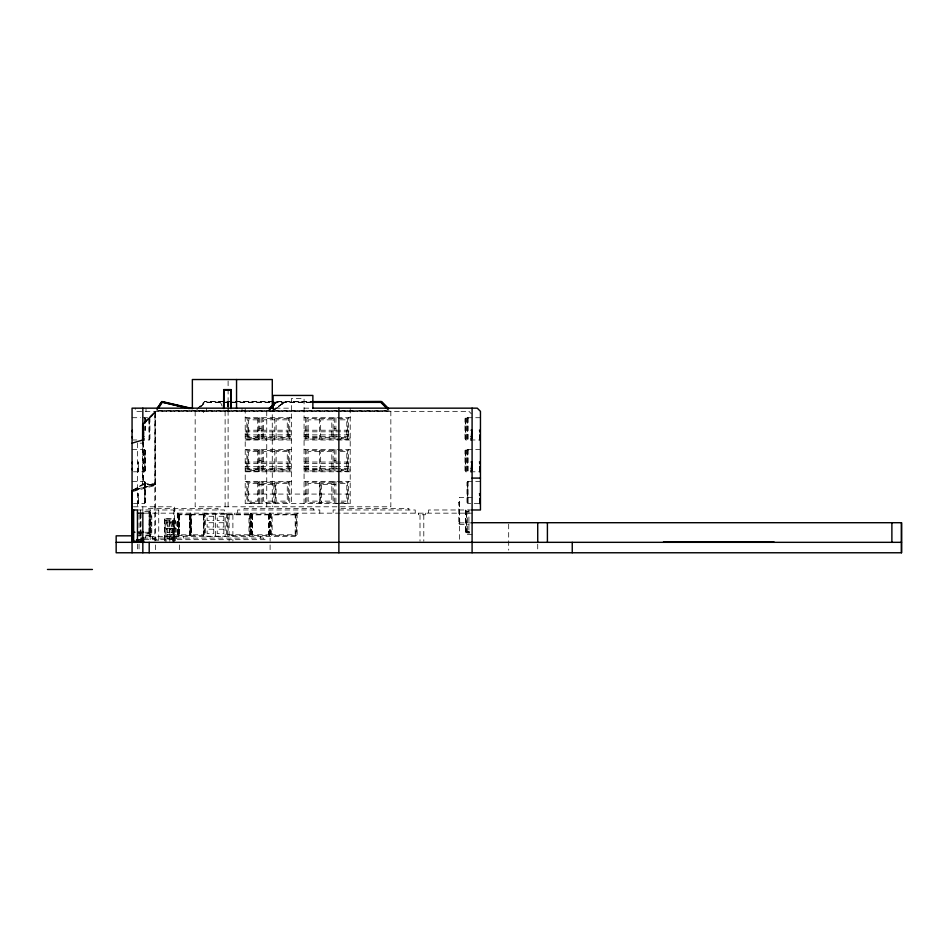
<?xml version="1.0" encoding="UTF-8"?>
<svg xmlns="http://www.w3.org/2000/svg" width="949" height="949" viewBox="0 0 949 949"><rect width="100%" height="100%" fill="white"/><g stroke="black" fill="none" stroke-linecap="round" stroke-linejoin="round"><path stroke-width="0.71" stroke-dasharray="4.75 3.56" d="M200.441 410.478L203.347 411.095L203.347 412.673M143.216 423.325L155.565 411.344L142.836 424.073M144.604 422.115L155.375 411.344L155.375 484.524M145.126 422.554L155.019 412.862L155.007 483.729L143.192 483.729L143.216 442.258M143.382 424.5L155.019 412.862M196.882 409.256L204.521 401.617L312.091 401.807M197.072 409.256L204.711 401.617L312.091 401.534M200.441 406.86L205.126 402.174L311.462 402.174M200.441 407.038L205.126 402.364L311.462 402.364M274.842 404.049L276.717 402.174L274.842 404.238M272.399 410.787L284.178 402.174L272.256 410.597L272.292 506.802M272.161 411.166L285.661 401.617L272.292 411.344M227.879 401.712L228.104 411.344L228.151 401.712M142.836 441.771L142.836 484.524L132.065 490.894L155.565 484.524L142.765 484.287L131.923 490.657L155.565 484.524L142.575 484.524L142.647 441.771M133.762 490.206L142.86 484.844L153.584 484.844L133.69 489.957M132.848 491.499L154.817 485.568L154.782 541.001M275.388 408.165L291.343 408.165M304.071 408.165L311.319 408.165M156.727 410.668L389.304 410.787L156.739 410.656M465.734 411.344L135.244 411.344L135.244 408.165M132.065 417.714L140.547 417.714M142.836 417.714L149.207 417.714L149.207 439.98L142.836 439.98M245.21 417.714L291.343 417.714M304.071 417.714L350.205 417.714M480.455 417.714L465.734 417.714L465.734 439.98L480.455 439.98M144.782 418.592L145.517 418.592L145.517 430.3M148.839 418.592L149.93 418.592L149.93 439.09L148.839 439.09M466.101 418.592L464.986 418.592L464.986 439.114L466.101 439.114M468.094 418.592L466.991 418.592L466.991 439.114L468.094 439.114M338.247 418.628L347.666 418.628L347.666 438.794L340.928 438.794M274.807 419.838L263.597 419.838L263.597 437.489L274.807 437.489M319.35 419.838L308.14 419.838L308.14 437.489L319.35 437.489M340.335 419.838L346.8 419.838L346.8 437.489L337.749 437.489M259.528 428.628L261.117 428.628M334.297 428.628L335.887 428.628M245.21 430.217L259.528 430.217M261.117 430.217L291.343 430.217M304.071 430.217L334.297 430.217M335.887 430.217L350.205 430.217M245.21 431.807L259.528 431.807M261.117 431.807L291.343 431.807M304.071 431.807L334.297 431.807M335.887 431.807L350.205 431.807M245.21 434.891L259.528 434.891M261.117 434.891L291.343 434.891M304.071 434.891L334.297 434.891M335.887 434.891L350.205 434.891M245.21 436.576L259.528 436.576M261.117 436.576L291.343 436.576M304.071 436.576L334.297 436.576M335.887 436.576L350.205 436.576M245.21 438.165L291.343 438.165M304.071 438.165L350.205 438.165M259.528 439.695L246.859 439.695L246.859 417.714M335.946 439.695L348.615 439.695L348.615 417.714M149.207 439.956L148.839 417.714M132.065 439.98L137.712 439.98M245.21 439.98L291.343 439.98M304.071 439.98L350.205 439.98M140.144 443.159L142.836 443.159M132.065 449.529L144.782 449.529L144.782 471.795L132.065 471.795M245.21 449.529L291.343 449.529M304.071 449.529L350.205 449.529M480.455 449.529L465.734 449.529L465.734 471.795L480.455 471.795M144.426 450.407L145.517 450.407L145.517 470.906L144.426 470.906M338.247 450.443L347.666 450.443L347.666 470.621L340.928 470.621M466.101 450.407L464.986 450.407L464.986 470.929L466.101 470.929M468.094 450.407L466.991 450.407L466.991 470.929L468.094 470.929M274.807 451.653L263.597 451.653L263.597 469.304L274.807 469.304M319.35 451.653L308.14 451.653L308.14 469.304L319.35 469.304M340.335 451.653L346.8 451.653L346.8 469.304L337.749 469.304M259.528 460.443L261.117 460.443M334.297 460.443L335.887 460.443M245.21 462.033L259.528 462.033M261.117 462.033L291.343 462.033M304.071 462.033L334.297 462.033M335.887 462.033L350.205 462.033M245.21 463.622L259.528 463.622M261.117 463.622L291.343 463.622M304.071 463.622L334.297 463.622M335.887 463.622L350.205 463.622M245.21 466.706L259.528 466.706M261.117 466.706L291.343 466.706M304.071 466.706L334.297 466.706M335.887 466.706L350.205 466.706M138.507 468.403L137.712 468.403L137.712 469.992L138.507 469.992M245.21 468.403L259.528 468.403M261.117 468.403L291.343 468.403M304.071 468.403L334.297 468.403M335.887 468.403L350.205 468.403M245.21 469.992L291.343 469.992M304.071 469.992L350.205 469.992M259.528 471.511L246.859 471.511L246.859 449.529M335.946 471.511L348.615 471.511L348.615 449.529M245.21 471.795L291.343 471.795M304.071 471.795L350.205 471.795M132.065 481.345L144.782 481.345L144.782 503.622L132.065 503.622M245.21 481.345L291.343 481.345M304.071 481.345L350.205 481.345M480.455 481.345L467.727 481.345L467.727 503.622L480.455 503.622M144.426 482.222L145.517 482.222L145.517 502.721L144.426 502.721M338.247 482.258L347.666 482.258L347.666 502.436L340.928 502.436M468.094 482.234L466.991 482.234L466.991 502.745L468.094 502.745M274.807 483.48L263.597 483.48L263.597 501.131L274.807 501.131M319.35 483.48L308.14 483.48L308.14 501.131L319.35 501.131M340.335 483.48L346.8 483.48L346.8 501.131L337.749 501.131M259.528 484.524L275.435 484.524L275.435 503.622M335.887 484.524L319.979 484.524L319.979 503.622M245.21 494.073L350.205 494.073M472.092 497.395L459.375 497.395L459.375 542.33M138.507 500.218L137.712 500.218L137.712 501.807L138.507 501.807M459.375 502.045L459.767 523.967L458.77 523.967L458.77 502.223L459.375 502.223M458.77 502.756L459.767 502.756M259.528 503.338L246.859 503.338L246.859 481.345M335.946 503.338L348.615 503.338L348.615 481.345M133.406 506.802L174.652 506.802L174.652 541.796M340.964 508.391L408.865 508.391L408.865 509.981M137.451 509.981L224.332 509.981L224.332 513.16M472.092 509.981L428.58 509.981L428.58 513.16M466.267 510.669L465.674 510.669L465.674 532.745L469.553 532.709M465.674 511.203L466.671 511.203M144.841 511.57L149.207 511.57L149.207 533.848M465.734 511.57L468.913 511.57M149.207 511.926L148.803 533.848M149.207 512.104L149.8 512.104L149.906 535.829M148.803 512.638L149.8 512.638M150.179 512.899L149.776 535.829M144.319 513.16L472.092 513.16M204.355 513.433L226.36 513.433M149.776 514.228L150.571 514.228M177.439 514.263L190.227 514.228L190.369 535.438L189.847 514.228M227.499 514.263L250.239 514.263L250.239 535.402L227.499 535.402L227.511 513.16M149.906 514.358L150.974 514.358L150.974 535.568L149.906 535.568M177.57 514.643L178.637 514.643M189.693 514.821L178.91 514.821L178.91 534.845L189.693 534.845M227.511 514.749L248.97 514.868L248.97 534.797L228.14 534.797L228.14 514.868M268.947 514.868L252.41 514.868L252.41 534.797L268.947 534.797M150.974 515.948L151.769 515.948L151.769 520.194L150.974 520.194M178.637 516.268L179.432 516.268L179.432 520.586L178.637 520.586M174.652 518.866L174.391 541.796M174.391 520.325L175.446 520.325L175.446 541.535M169.907 521.914L166.621 521.914L166.621 526.149L169.907 526.149M173.774 521.914L170.5 521.914L170.5 526.149L173.774 526.149M175.446 521.914L176.241 521.914L176.241 526.149L175.446 526.149M150.974 522.306L151.769 522.306L151.769 526.553L150.974 526.553M178.637 522.733L179.432 522.733L179.432 527.051L178.637 527.051M459.375 522.899L472.092 522.899M458.77 523.445L459.767 523.445M459.375 524.524L469.269 524.524M169.907 528.273L166.621 528.273L166.621 532.519L169.907 532.519M173.774 528.273L170.5 528.273L170.5 532.519L173.774 532.519M175.446 528.273L176.241 528.273L176.241 532.519L175.446 532.519M150.974 528.676L151.769 528.676L151.769 532.923L150.974 532.923M178.637 529.21L179.432 529.21L179.432 533.528L178.637 533.528M465.734 531.321L469.553 531.321M468.913 531.879L465.734 531.879L468.913 531.95L468.913 509.981M145.078 532.259L147.973 532.259L147.973 536.493M465.674 532.211L466.671 532.211M467.323 532.947L469.708 532.947M148.803 533.326L149.8 533.326M137.451 533.848L149.8 533.848M472.092 534.334L467.323 534.334L467.323 511.57M169.907 534.643L166.621 534.643L166.621 538.878L169.907 538.878M173.774 534.643L170.5 534.643L170.5 538.878L173.774 538.878M175.446 534.643L176.241 534.643L176.241 538.878L175.446 538.878M140.238 534.773L141.033 534.773M149.776 534.773L150.571 534.773M177.439 535.402L190.12 535.438L190.073 514.228M137.451 535.829L150.571 535.829L150.571 513.16M177.57 536.221L178.637 536.221L178.531 514.228M143.311 538.083L263.739 538.083L263.739 539.673M155.565 538.617L152.386 538.617L152.386 537.027L149.207 537.027L149.207 535.438L146.016 535.438L146.016 533.848M143.987 539.673L266.93 539.673L266.93 541.262M155.565 540.206L158.744 540.206M199.017 410.359L203.288 411.071M468.913 411.344L471.297 413.728M228.709 402.364L228.756 406.575M222.03 405.97L220.524 402.364M227.511 406.386L227.463 402.174L227.38 406.575M537.727 544.18L537.727 549.91M508.688 524.145L508.688 550.159M468.094 417.714L468.094 439.98M468.094 449.529L468.094 471.795M468.094 481.345L468.094 503.622M467.727 417.714L467.727 439.98M467.727 449.529L467.727 471.795M467.359 418.592L467.359 439.114M467.359 450.407L467.359 470.929M467.359 482.234L467.359 502.745M466.671 532.745L466.671 510.479L466.267 532.745M466.101 417.714L466.101 439.98M466.101 449.529L466.101 471.795M465.734 509.981L465.734 532.709M465.354 418.592L465.354 439.114M465.354 450.407L465.354 470.929M425.389 513.16L425.389 514.749L418.414 514.749L418.414 513.16M423.8 514.749L423.8 541.262M420.004 514.749L420.004 541.262M415.235 513.16L415.235 509.981L333.123 509.981L333.123 513.16M350.205 408.165L350.205 503.622L245.21 503.622L245.21 408.165M335.946 417.714L335.887 439.98M335.946 449.529L335.887 471.795M335.946 481.345L335.887 503.622M334.297 417.714L334.297 439.98M334.297 449.529L334.297 471.795M334.297 481.345L334.297 503.622M321.569 484.524L321.569 503.622M319.777 513.16L319.777 509.981L237.677 509.981L237.677 513.16M319.35 418.592L319.35 439.114M319.35 450.407L319.35 470.929M319.35 482.234L319.35 502.745M313.419 509.981L313.419 508.391L244.035 508.391L244.035 509.981M305.661 417.714L305.661 439.98M305.661 449.529L305.661 471.795M305.661 481.345L305.661 503.622M304.071 503.622L304.071 398.616L291.343 398.616L291.343 503.622M297.156 513.172L297.156 536.493L145.565 536.493L145.565 538.083M295.886 514.263L295.886 535.402M289.753 417.714L289.753 439.98M289.753 449.529L289.753 471.795M289.753 481.345L289.753 503.622M274.807 418.592L274.807 439.114M274.807 450.407L274.807 470.929M274.807 482.234L274.807 502.745M273.846 484.524L273.846 503.622M273.098 408.165L273.098 411.344M270.394 513.16L270.394 536.493M270.109 513.16L270.109 541.262M270.109 544.94L270.109 552.769M269.824 513.16L269.824 536.493M269.492 514.251L269.445 535.402M269.208 514.251L269.208 535.402M268.935 514.251L268.935 535.402M268.709 514.868L268.709 534.797M266.752 411.166L266.752 506.802M261.117 417.714L261.117 439.98M261.117 449.529L261.117 471.795M261.117 481.345L261.117 503.622M260.56 536.493L260.56 538.083M259.528 417.714L259.528 439.98M259.528 449.529L259.528 471.795M259.528 481.345L259.528 503.622M252.636 514.868L252.636 534.797M252.149 514.251L252.197 535.402M251.912 514.251L251.912 535.402M251.295 513.16L251.295 536.493M251.022 513.16L251.022 536.493M250.738 513.16L250.75 536.493M249.611 514.263L249.611 535.402M242.019 408.165L242.019 411.344M234.486 513.16L234.486 514.749M232.896 514.749L232.896 541.262M229.1 514.749L229.1 541.262M228.104 381.012L228.104 409.126M228.104 410.609L228.104 506.802M226.36 513.16L226.36 536.493M225.115 411.166L225.115 506.802M217.962 509.981L217.962 508.391L147 508.391L147 509.981M215.482 514.643L215.482 536.221M206.479 408.165L206.479 411.344M204.355 513.16L204.355 536.493M203.703 514.263L203.703 535.402M195.162 411.166L195.162 506.802L390.846 506.802L390.846 411.166L155.565 411.131L155.565 540.859M190.844 513.16L190.844 536.493M190.559 513.16L190.559 536.493M190.286 513.16L190.286 536.493M189.563 514.228L189.563 535.438M189.456 514.821L189.456 534.845M183.43 536.493L183.43 538.083M179.48 544.94L179.48 550.159M179.147 514.821L179.147 534.845M178.815 514.228L178.768 535.438M178.115 513.16L178.234 536.493M177.843 513.16L177.843 536.493M177.558 513.16L177.57 536.493M177.309 513.16L177.439 536.493M173.857 509.981L173.857 541.796M173.655 541.535L173.655 520.325L165.126 520.325L165.126 541.535M173.382 541.796L173.382 518.866L164.426 518.866L173.133 519.127L173.133 540.384M173.05 521.914L173.05 526.149M173.05 528.273L173.05 532.519M173.05 534.643L173.05 538.878M172.682 520.325L172.682 541.535M171.235 521.914L171.235 526.149M171.235 528.273L171.235 532.519M171.235 534.643L171.235 538.878M169.835 520.325L169.835 541.535M169.171 521.914L169.171 526.149M169.171 528.273L169.171 532.519M169.171 534.643L169.171 538.878M167.356 521.914L167.356 526.149M167.356 528.273L167.356 532.519M167.356 534.643L167.356 538.878M166.111 520.325L166.111 541.535M164.912 518.866L164.912 541.796M164.675 519.127L164.675 540.384M158.744 509.981L158.744 541.796M155.565 544.94L155.565 550.159M154.829 412.862L154.817 483.729M150.179 509.981L150.179 541.796M149.574 418.592L149.574 439.09M146.016 408.165L146.016 411.344M145.161 418.592L145.161 430.3M145.161 450.407L145.161 470.906M145.161 482.222L145.161 502.721M144.782 417.714L144.782 430.241M144.426 449.529L144.426 471.772M144.426 481.345L144.426 503.587M143.406 442.258L143.382 483.729M142.836 506.802L142.836 513.16M141.033 513.16L141.033 535.829M140.63 509.981L140.63 513.16M140.63 514.228L140.63 535.829M140.238 513.16L140.238 535.829M139.04 514.619L139.04 536.493M139.04 544.168L139.04 550.159M138.507 471.795L138.507 466.706L138.115 468.403M138.507 503.622L138.507 498.522L138.115 500.218M138.317 463.622L138.317 466.706M138.317 495.437L138.317 498.522M138.115 469.992L138.115 471.795M138.115 501.807L138.115 503.622M137.451 443.029L137.451 507.074M137.451 544.168L137.451 550.159M288.579 418.592L262.292 418.592L262.292 439.114L288.579 439.114L288.579 418.592M333.123 418.592L306.835 418.592L306.835 439.114L333.123 439.114L333.123 418.592M258.579 418.628L247.808 418.628L247.808 438.794L258.579 438.794L258.579 418.628M257.713 419.838L248.662 419.838L248.662 437.489L257.713 437.489L257.713 419.838M287.274 419.838L276.112 419.838L276.112 437.489L287.274 437.489L287.274 419.838M331.818 419.838L320.655 419.838L320.655 437.489L331.818 437.489L331.818 419.838M258.579 450.443L247.808 450.443L247.808 470.621L258.579 470.621L258.579 450.443M288.579 450.407L262.292 450.407L262.292 470.929L288.579 470.929L288.579 450.407M333.123 450.407L306.835 450.407L306.835 470.929L333.123 470.929L333.123 450.407M257.713 451.653L248.662 451.653L248.662 469.304L257.713 469.304L257.713 451.653M287.274 451.653L276.112 451.653L276.112 469.304L287.274 469.304L287.274 451.653M331.818 451.653L320.655 451.653L320.655 469.304L331.818 469.304L331.818 451.653M138.507 462.033L137.712 462.033L137.712 463.622L138.507 463.622L138.507 462.033M258.579 482.258L247.808 482.258L247.808 502.436L258.579 502.436L258.579 482.258M288.579 482.234L262.292 482.234L262.292 502.745L288.579 502.745L288.579 482.234M333.123 482.234L306.835 482.234L306.835 502.745L333.123 502.745L333.123 482.234M257.713 483.48L248.662 483.48L248.662 501.131L257.713 501.131L257.713 483.48M287.274 483.48L276.112 483.48L276.112 501.131L287.274 501.131L287.274 483.48M331.818 483.48L320.655 483.48L320.655 501.131L331.818 501.131L331.818 483.48M138.507 493.848L137.712 493.848L137.712 495.437L138.507 495.437L138.507 493.848M204.059 514.263L191.212 514.263L191.212 535.402L204.059 535.402L204.059 514.263M269.706 514.251L251.627 514.251L251.627 535.402L269.706 535.402L269.706 514.251M296.586 514.263L271.438 514.263L271.438 535.402L296.586 535.402L296.586 514.263M225.162 514.643L205.542 514.643L205.542 536.221L225.162 536.221L225.162 514.643M203.347 514.868L191.568 514.868L191.568 534.797L203.347 534.797L203.347 514.868M295.186 514.868L272.138 514.868L272.138 534.797L295.186 534.797L295.186 514.868M213.762 516.268L207.131 516.268L207.131 520.586L213.762 520.586L213.762 516.268M223.845 516.268L217.214 516.268L217.214 520.586L223.845 520.586L223.845 516.268M213.762 522.733L207.131 522.733L207.131 527.051L213.762 527.051L213.762 522.733M223.845 522.733L217.214 522.733L217.214 527.051L223.845 527.051L223.845 522.733M213.762 529.21L207.131 529.21L207.131 533.528L213.762 533.528L213.762 529.21M223.845 529.21L217.214 529.21L217.214 533.528L223.845 533.528L223.845 529.21"/><path stroke-width="1.42" d="M157.154 408.96L161.994 401.546L192.623 408.616M156.941 408.817L161.71 401.652L191.14 408.544M157.154 408.746L161.923 401.807M158.341 408.461L162.386 402.186L189.254 408.39M268.994 408.722L274.261 403.527M269.184 408.912L273.87 404.238M269.635 408.722L273.383 404.986M269.765 408.912L273.514 405.176M270.157 408.722L273.905 404.986M270.157 408.912L273.905 405.176M312.138 401.807L381.486 401.617L388.592 408.722M230.619 401.866L230.702 402.506L230.393 401.866M132.065 443.159L142.836 439.98M223.573 389.612L231.271 389.612L231.271 408.45M312.138 401.617L381.296 401.534L388.402 408.912M313.395 402.174L380.881 402.174L387.429 408.722M313.395 402.364L380.881 402.364L387.429 408.912M273.098 408.165L132.065 408.165L132.065 552.769M312.873 408.165L477.276 408.165L480.455 411.344L480.455 509.981L472.092 509.981M143.109 430.217L143.904 430.217M471.036 430.217L471.831 430.217L471.439 436.576M479.399 430.217L480.194 430.217L479.601 431.807M143.109 431.807L143.702 431.807L143.501 436.576M143.109 436.576L143.904 436.576M471.036 436.576L471.831 436.576L471.831 438.165L471.036 438.165M143.109 438.165L143.904 438.165M143.904 439.98L143.501 438.165M471.036 439.98L471.439 438.165M471.036 462.033L471.831 462.033L471.439 468.403M479.399 462.033L480.194 462.033L479.601 463.622M471.036 468.403L471.831 468.403L471.831 469.992L471.036 469.992M471.036 471.795L471.439 469.992M472.092 478.094L480.455 478.094M479.399 493.848L480.194 493.848L479.601 495.437M132.065 509.981L137.451 509.981L137.451 541.796L133.655 541.796L133.655 509.981M137.451 513.16L143.572 513.16M472.092 522.709L901.55 522.709L901.55 552.769L116.158 552.769L116.158 535.829L131.887 535.829M132.065 532.259L134.948 532.259M137.842 532.259L143.631 532.259M143.987 538.083L141.057 538.083L141.057 539.673M136.561 539.673L143.987 539.673M132.065 541.262L143.928 541.262M663.505 541.796L773.921 541.796M116.158 542.33L901.55 542.33M47.45 569.471L92.433 569.471M189.254 408.604L162.386 402.186M142.647 423.883L142.575 441.06M131.982 490.645L131.792 542.33M537.715 522.709L537.739 542.33M901.455 522.709L901.455 552.769M891.882 522.709L891.882 542.33M572.247 542.33L572.247 552.769M547.407 522.709L547.407 542.33M479.791 434.891L479.791 439.98M479.791 466.706L479.791 471.795M479.791 498.522L479.791 503.622M472.092 408.165L472.092 552.769M338.876 408.165L338.876 552.769M312.873 408.45L312.873 395.436L273.098 395.436L273.098 408.45M272.292 406.172L272.292 379.529L192.362 379.529L192.362 408.45M236.55 379.529L236.55 408.45M231.129 389.612L231.129 408.45M230.749 408.521L230.749 390.134L223.952 390.134L223.952 408.521M223.715 389.612L223.573 408.45M149.207 542.33L149.207 552.769M143.382 440.787L143.192 424.5L143.192 440.787M142.836 408.165L142.836 440.289M142.836 513.16L142.836 552.769M132.326 430.217L132.326 431.807M132.326 436.576L132.326 438.165M132.326 462.033L132.326 463.622M132.326 468.403L132.326 469.992M132.326 493.848L132.326 495.437M132.326 500.218L132.326 501.807"/></g></svg>
